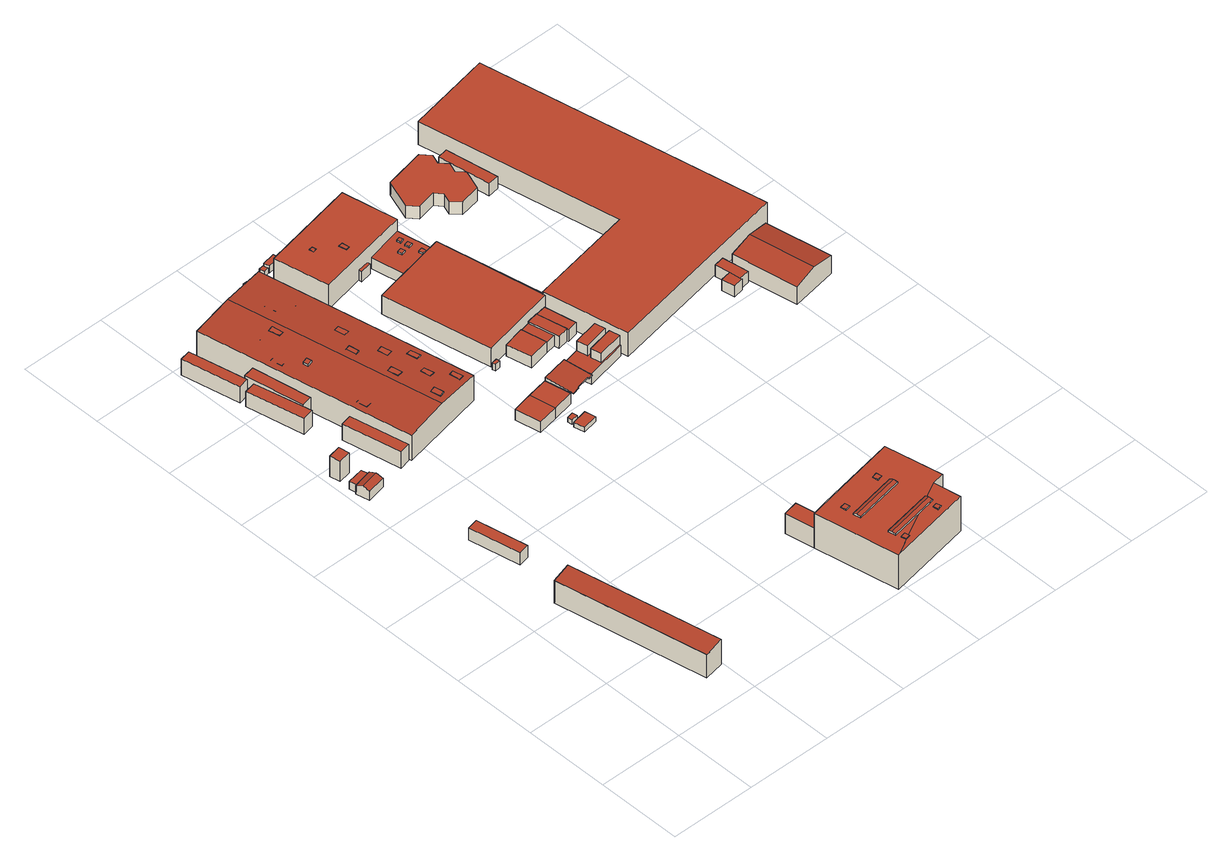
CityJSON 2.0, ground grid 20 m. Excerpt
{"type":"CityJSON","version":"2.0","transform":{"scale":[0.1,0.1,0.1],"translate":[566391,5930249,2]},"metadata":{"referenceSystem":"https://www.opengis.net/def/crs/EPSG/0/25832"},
"CityObjects":{
"building1":{"type":"Building","attributes":{"Grundfläche 2D":"163.954969","Grundhöhe NN":"2.799"},"geometry":[{"type":"Solid","lod":"3","boundaries":[[[[0,1,2]],[[3,0,2,4]],[[5,6,7,4,2,1]],[[7,8,3,4]],[[8,9,0,3]],[[9,5,1,0]],[[7,6,5,9,8]]]],"semantics":{"surfaces":[{"type":"RoofSurface"},{"type":"WallSurface"},{"type":"GroundSurface"}],"values":[[0,0,1,1,1,1,2]]}}]},
"building2":{"type":"Building","attributes":{"Grundfläche 2D":"29.963725","Grundhöhe NN":"3.074"},"geometry":[{"type":"Solid","lod":"3","boundaries":[[[[10,11,12,13]],[[14,15,13,12]],[[15,16,10,13]],[[16,17,11,10]],[[17,14,12,11]],[[17,16,15,14]]]],"semantics":{"surfaces":[{"type":"RoofSurface"},{"type":"WallSurface"},{"type":"GroundSurface"}],"values":[[0,1,1,1,1,2]]}}]},
"building3":{"type":"Building","attributes":{"Grundfläche 2D":"14.274710","Grundhöhe NN":"2.956"},"geometry":[{"type":"Solid","lod":"3","boundaries":[[[[18,19,20,21]],[[18,21,22,23,24]],[[19,18,24,25,26]],[[20,19,26,27]],[[22,21,20,27,28]],[[24,23,22,28,29,25]],[[29,28,27,26,25]]]],"semantics":{"surfaces":[{"type":"RoofSurface"},{"type":"WallSurface"},{"type":"GroundSurface"}],"values":[[0,0,1,1,1,1,2]]}}]},
"building4":{"type":"Building","attributes":{"Grundfläche 2D":"6.906641","Grundhöhe NN":"2.998"},"geometry":[{"type":"Solid","lod":"3","boundaries":[[[[30,31,32,33]],[[34,29,33,32]],[[29,35,30,33]],[[35,36,31,30]],[[36,34,32,31]],[[36,35,29,34]]]],"semantics":{"surfaces":[{"type":"RoofSurface"},{"type":"WallSurface"},{"type":"GroundSurface"}],"values":[[0,1,1,1,1,2]]}}]},
"building5":{"type":"Building","attributes":{"Grundfläche 2D":"7.332077","Grundhöhe NN":"3.027"},"geometry":[{"type":"Solid","lod":"3","boundaries":[[[[37,38,39,40]],[[38,37,41,42]],[[39,38,42,43]],[[40,39,43,44]],[[37,40,44,41]],[[42,41,44,43]]]],"semantics":{"surfaces":[{"type":"RoofSurface"},{"type":"WallSurface"},{"type":"GroundSurface"}],"values":[[0,1,1,1,1,2]]}}]},
"building6":{"type":"Building","attributes":{"Grundfläche 2D":"36.101370","Grundhöhe NN":"2.604"},"geometry":[{"type":"Solid","lod":"3","boundaries":[[[[45,46,47,48]],[[49,50,48,47]],[[50,51,45,48]],[[51,52,46,45]],[[52,49,47,46]],[[52,51,50,49]]]],"semantics":{"surfaces":[{"type":"RoofSurface"},{"type":"WallSurface"},{"type":"GroundSurface"}],"values":[[0,1,1,1,1,2]]}}]},
"building7":{"type":"Building","attributes":{"Grundfläche 2D":"36.167918","Grundhöhe NN":"2.604"},"geometry":[{"type":"Solid","lod":"3","boundaries":[[[[53,54,55,56]],[[57,58,56,55]],[[58,59,53,56]],[[59,60,54,53]],[[60,57,55,54]],[[60,59,58,57]]]],"semantics":{"surfaces":[{"type":"RoofSurface"},{"type":"WallSurface"},{"type":"GroundSurface"}],"values":[[0,1,1,1,1,2]]}}]},
"building8":{"type":"Building","attributes":{"Grundfläche 2D":"33.882240","Grundhöhe NN":"2.604"},"geometry":[{"type":"Solid","lod":"3","boundaries":[[[[61,62,63,64]],[[65,66,64,63]],[[66,67,61,64]],[[67,68,62,61]],[[68,65,63,62]],[[68,67,66,65]]]],"semantics":{"surfaces":[{"type":"RoofSurface"},{"type":"WallSurface"},{"type":"GroundSurface"}],"values":[[0,1,1,1,1,2]]}}]},
"building9":{"type":"Building","attributes":{"Grundfläche 2D":"35.402155","Grundhöhe NN":"2.604"},"geometry":[{"type":"Solid","lod":"3","boundaries":[[[[69,70,71,72]],[[73,74,72,71]],[[74,75,69,72]],[[75,76,70,69]],[[76,73,71,70]],[[76,75,74,73]]]],"semantics":{"surfaces":[{"type":"RoofSurface"},{"type":"WallSurface"},{"type":"GroundSurface"}],"values":[[0,1,1,1,1,2]]}}]},
"building10":{"type":"Building","attributes":{"Grundfläche 2D":"1029.479165","Grundhöhe NN":"2.604"},"children":["building10-1","building10-2","building10-3","building10-4","building10-5","building10-6","building10-7","building10-8","building10-9","building10-10","building10-11","building10-12","building10-13","building10-14","building10-15","building10-16"],"geometry":[{"type":"Solid","lod":"3","boundaries":[[[[77,78,79,80]],[[80,81,82,77]],[[83,84,85,86]],[[85,84,87,88]],[[86,85,88,89]],[[83,86,89,90]],[[79,78,91,92]],[[81,80,79,92,93]],[[82,81,93,94]],[[83,90,91,78,77,82,94,87,84]],[[87,94,93,92,91,90,89,88]]]],"semantics":{"surfaces":[{"type":"RoofSurface"},{"type":"WallSurface"},{"type":"GroundSurface"}],"values":[[0,0,0,1,1,1,1,1,1,1,2]]}}]},
"building10-1":{"type":"BuildingInstallation","parents":["building10"],"geometry":[{"type":"MultiSurface","lod":"3","boundaries":[[[95,96,97,98]],[[98,97,99,100]],[[95,98,100,101]],[[96,95,101,102]],[[97,96,102,99]]],"semantics":{"surfaces":[{"type":"RoofSurface"},{"type":"WallSurface"}],"values":[0,1,1,1,1]}}]},
"building10-2":{"type":"BuildingInstallation","parents":["building10"],"geometry":[{"type":"MultiSurface","lod":"3","boundaries":[[[103,104,105,106]]],"semantics":{"surfaces":[{"type":"RoofSurface"}],"values":[0]}}]},
"building10-3":{"type":"BuildingInstallation","parents":["building10"],"geometry":[{"type":"MultiSurface","lod":"3","boundaries":[[[107,108,109,110]],[[110,109,111]],[[111,112,107,110]],[[112,108,107]]],"semantics":{"surfaces":[{"type":"RoofSurface"},{"type":"WallSurface"}],"values":[0,1,1,1]}}]},
"building10-4":{"type":"BuildingInstallation","parents":["building10"],"geometry":[{"type":"MultiSurface","lod":"3","boundaries":[[[113,114,115,116]],[[116,115,117]],[[113,116,117,118]],[[114,113,118,119]],[[114,119,115]]],"semantics":{"surfaces":[{"type":"RoofSurface"},{"type":"WallSurface"}],"values":[0,1,1,1,1]}}]},
"building10-5":{"type":"BuildingInstallation","parents":["building10"],"geometry":[{"type":"MultiSurface","lod":"3","boundaries":[[[120,121,122,123]]],"semantics":{"surfaces":[{"type":"RoofSurface"}],"values":[0]}}]},
"building10-6":{"type":"BuildingInstallation","parents":["building10"],"geometry":[{"type":"MultiSurface","lod":"3","boundaries":[[[124,125,126,127]],[[126,128,127]],[[125,124,129]],[[126,125,129,128]]],"semantics":{"surfaces":[{"type":"RoofSurface"},{"type":"WallSurface"}],"values":[0,1,1,1]}}]},
"building10-7":{"type":"BuildingInstallation","parents":["building10"],"geometry":[{"type":"MultiSurface","lod":"3","boundaries":[[[130,131,132,133]]],"semantics":{"surfaces":[{"type":"RoofSurface"}],"values":[0]}}]},
"building10-8":{"type":"BuildingInstallation","parents":["building10"],"geometry":[{"type":"MultiSurface","lod":"3","boundaries":[[[134,135,136,137]],[[137,136,138,139]],[[134,137,139,140]],[[135,134,140,141]],[[136,135,141,138]]],"semantics":{"surfaces":[{"type":"RoofSurface"},{"type":"WallSurface"}],"values":[0,1,1,1,1]}}]},
"building10-9":{"type":"BuildingInstallation","parents":["building10"],"geometry":[{"type":"MultiSurface","lod":"3","boundaries":[[[142,143,144,145]]],"semantics":{"surfaces":[{"type":"RoofSurface"}],"values":[0]}}]},
"building10-10":{"type":"BuildingInstallation","parents":["building10"],"geometry":[{"type":"MultiSurface","lod":"3","boundaries":[[[146,147,148,149,150]],[[149,151,150]],[[147,152,148]],[[149,148,152,151]]],"semantics":{"surfaces":[{"type":"RoofSurface"},{"type":"WallSurface"}],"values":[0,1,1,1]}}]},
"building10-11":{"type":"BuildingInstallation","parents":["building10"],"geometry":[{"type":"MultiSurface","lod":"3","boundaries":[[[153,154,155,156]],[[155,154,157,158]],[[156,155,158,159]],[[153,156,159,160]],[[154,153,160,157]]],"semantics":{"surfaces":[{"type":"RoofSurface"},{"type":"WallSurface"}],"values":[0,1,1,1,1]}}]},
"building10-12":{"type":"BuildingInstallation","parents":["building10"],"geometry":[{"type":"MultiSurface","lod":"3","boundaries":[[[161,162,163,164]],[[164,163,165,166]],[[163,162,167,165]],[[161,164,166,168]],[[162,161,168,167]]],"semantics":{"surfaces":[{"type":"RoofSurface"},{"type":"WallSurface"}],"values":[0,1,1,1,1]}}]},
"building10-13":{"type":"BuildingInstallation","parents":["building10"],"geometry":[{"type":"MultiSurface","lod":"3","boundaries":[[[169,170,171,172]],[[172,171,173,174]],[[174,175,169,172]],[[175,176,170,169]],[[171,170,176,173]]],"semantics":{"surfaces":[{"type":"RoofSurface"},{"type":"WallSurface"}],"values":[0,1,1,1,1]}}]},
"building10-14":{"type":"BuildingInstallation","parents":["building10"],"geometry":[{"type":"MultiSurface","lod":"3","boundaries":[[[177,178,179,180]],[[180,179,181,182]],[[177,180,182,183]],[[178,177,183,184]],[[179,178,184,181]]],"semantics":{"surfaces":[{"type":"RoofSurface"},{"type":"WallSurface"}],"values":[0,1,1,1,1]}}]},
"building10-15":{"type":"BuildingInstallation","parents":["building10"],"geometry":[{"type":"MultiSurface","lod":"3","boundaries":[[[185,186,187,188]],[[187,189,188]],[[185,188,189,190]],[[185,190,186]]],"semantics":{"surfaces":[{"type":"RoofSurface"},{"type":"WallSurface"}],"values":[0,1,1,1]}}]},
"building10-16":{"type":"BuildingInstallation","parents":["building10"],"geometry":[{"type":"MultiSurface","lod":"3","boundaries":[[[191,192,193]],[[194,192,191,195]],[[195,196,194]]],"semantics":{"surfaces":[{"type":"WallSurface"}],"values":[0,0,0]}}]},
"building11":{"type":"Building","attributes":{"Grundfläche 2D":"23.888834","Grundhöhe NN":"2.985"},"geometry":[{"type":"Solid","lod":"3","boundaries":[[[[197,198,199,200]],[[201,202,200,199]],[[202,203,197,200]],[[203,204,198,197]],[[204,201,199,198]],[[204,203,202,201]]]],"semantics":{"surfaces":[{"type":"RoofSurface"},{"type":"WallSurface"},{"type":"GroundSurface"}],"values":[[0,1,1,1,1,2]]}}]},
"building12":{"type":"Building","attributes":{"Grundfläche 2D":"1.663565","Grundhöhe NN":"2.863"},"geometry":[{"type":"Solid","lod":"3","boundaries":[[[[205,206,207,208]],[[209,210,208,207]],[[210,211,205,208]],[[211,212,206,205]],[[212,209,207,206]],[[212,211,210,209]]]],"semantics":{"surfaces":[{"type":"RoofSurface"},{"type":"WallSurface"},{"type":"GroundSurface"}],"values":[[0,1,1,1,1,2]]}}]},
"building13":{"type":"Building","attributes":{"Grundfläche 2D":"9.283950","Grundhöhe NN":"2.855"},"geometry":[{"type":"Solid","lod":"3","boundaries":[[[[213,214,215,216]],[[217,218,216,215]],[[218,219,213,216]],[[219,220,214,213]],[[220,217,215,214]],[[220,219,218,217]]]],"semantics":{"surfaces":[{"type":"RoofSurface"},{"type":"WallSurface"},{"type":"GroundSurface"}],"values":[[0,1,1,1,1,2]]}}]},
"building14":{"type":"Building","attributes":{"Grundfläche 2D":"1.252163","Grundhöhe NN":"2.671"},"geometry":[{"type":"Solid","lod":"3","boundaries":[[[[221,222,223,224]],[[225,226,224,223]],[[226,227,221,224]],[[227,228,222,221]],[[228,225,223,222]],[[228,227,226,225]]]],"semantics":{"surfaces":[{"type":"RoofSurface"},{"type":"WallSurface"},{"type":"GroundSurface"}],"values":[[0,1,1,1,1,2]]}}]},
"building15":{"type":"Building","attributes":{"Grundfläche 2D":"1.169223","Grundhöhe NN":"2.600"},"geometry":[{"type":"Solid","lod":"3","boundaries":[[[[229,230,231,232]],[[233,234,232,231]],[[234,235,229,232]],[[235,236,230,229]],[[236,233,231,230]],[[236,235,234,233]]]],"semantics":{"surfaces":[{"type":"RoofSurface"},{"type":"WallSurface"},{"type":"GroundSurface"}],"values":[[0,1,1,1,1,2]]}}]},
"building16":{"type":"Building","attributes":{"Grundfläche 2D":"441.530695","Grundhöhe NN":"2.998"},"children":["building16-1","building16-2","building16-3","building16-4"],"geometry":[{"type":"Solid","lod":"3","boundaries":[[[[237,238,239,240,241]],[[242,243,244,237,241]],[[245,246,247,248]],[[247,249,250,251,252,253,248]],[[254,255,256,257,258,259,260,261]],[[262,254,261,260,259,263,264,265,257,256,266,267,268],[269,270,271,272,273,274,275,276,277]],[[269,277,239,238,270]],[[277,276,275,274,273,243,242,241,240,239]],[[272,271,244,243,273]],[[244,271,270,238,237]],[[258,246,245,263,259]],[[250,249,247,246,258,257,265,251]],[[265,264,252,251]],[[253,252,264,263,245,248]],[[255,254,278,279]],[[256,255,279,280]],[[266,256,280,281]],[[267,266,281,282]],[[262,268,267,282,201]],[[254,262,201,278]],[[201,282,281,280,279,278]]]],"semantics":{"surfaces":[{"type":"RoofSurface"},{"type":"WallSurface"},{"type":"GroundSurface"}],"values":[[0,0,0,0,0,0,1,1,1,1,1,1,1,1,1,1,1,1,1,1,2]]}}]},
"building16-1":{"type":"BuildingInstallation","parents":["building16"],"geometry":[{"type":"MultiSurface","lod":"3","boundaries":[[[283,284,285,286]],[[286,285,287,288]],[[283,286,288,289]],[[284,283,289,290]],[[285,284,290,287]]],"semantics":{"surfaces":[{"type":"RoofSurface"},{"type":"WallSurface"}],"values":[0,1,1,1,1]}}]},
"building16-2":{"type":"BuildingInstallation","parents":["building16"],"geometry":[{"type":"MultiSurface","lod":"3","boundaries":[[[291,292,293,294]],[[294,293,295,296]],[[291,294,296,297]],[[292,291,297,298]],[[293,292,298,295]]],"semantics":{"surfaces":[{"type":"RoofSurface"},{"type":"WallSurface"}],"values":[0,1,1,1,1]}}]},
"building16-3":{"type":"BuildingInstallation","parents":["building16"],"geometry":[{"type":"MultiSurface","lod":"3","boundaries":[[[299,300,301,302,303]],[[304,261,305,301,300,299]],[[260,306,302,301,305]],[[306,307,303,302]],[[307,304,299,303]]],"semantics":{"surfaces":[{"type":"RoofSurface"},{"type":"WallSurface"}],"values":[0,1,1,1,1]}}]},
"building16-4":{"type":"BuildingInstallation","parents":["building16"],"geometry":[{"type":"MultiSurface","lod":"3","boundaries":[[[308,309,310,311]],[[311,310,312,313]],[[308,311,313,314]],[[309,308,314,315]],[[310,309,315,312]]],"semantics":{"surfaces":[{"type":"RoofSurface"},{"type":"WallSurface"}],"values":[0,1,1,1,1]}}]},
"building17":{"type":"Building","attributes":{"Grundfläche 2D":"1.035896","Grundhöhe NN":"2.637"},"geometry":[{"type":"Solid","lod":"3","boundaries":[[[[316,317,318,319]],[[320,321,319,318]],[[321,322,316,319]],[[322,323,317,316]],[[323,320,318,317]],[[323,322,321,320]]]],"semantics":{"surfaces":[{"type":"RoofSurface"},{"type":"WallSurface"},{"type":"GroundSurface"}],"values":[[0,1,1,1,1,2]]}}]},
"building18":{"type":"Building","attributes":{"Grundfläche 2D":"1.373852","Grundhöhe NN":"2.608"},"geometry":[{"type":"Solid","lod":"3","boundaries":[[[[324,325,326,327]],[[328,329,327,326]],[[329,330,324,327]],[[330,331,325,324]],[[331,328,326,325]],[[331,330,329,328]]]],"semantics":{"surfaces":[{"type":"RoofSurface"},{"type":"WallSurface"},{"type":"GroundSurface"}],"values":[[0,1,1,1,1,2]]}}]},
"building19":{"type":"Building","attributes":{"Grundfläche 2D":"119.204810","Grundhöhe NN":"2.753"},"children":["building19-1"],"geometry":[{"type":"Solid","lod":"3","boundaries":[[[[332,333,334,335]],[[336,337,338,339]],[[340,341,342,343,344,345,346,347,348,349]],[[350,351,352,353]],[[352,354,355,353]],[[335,334,347,346]],[[346,356,332,335]],[[356,348,333,332]],[[348,347,334,333]],[[343,342,337,336]],[[342,345,338,337]],[[345,344,339,338]],[[344,343,336,339]],[[349,348,356,357,358]],[[340,349,358,359]],[[341,340,359,360]],[[361,345,342,341,360,362]],[[356,346,363,357]],[[346,345,361,363]],[[350,353,364,365]],[[351,350,365,366]],[[352,351,366,367]],[[353,355,368,364]],[[354,352,367,369]],[[355,354,369,368]],[[362,360,359,358,357,363,361]],[[369,367,366,365,364,368]]]],"semantics":{"surfaces":[{"type":"RoofSurface"},{"type":"WallSurface"},{"type":"GroundSurface"}],"values":[[0,0,0,0,0,1,1,1,1,1,1,1,1,1,1,1,1,1,1,1,1,1,1,1,1,2,2]]}}]},
"building19-1":{"type":"BuildingInstallation","parents":["building19"],"geometry":[{"type":"MultiSurface","lod":"3","boundaries":[[[370,371,372,373,374,375,376,377]],[[378,379,373,372]],[[379,380,374,373]],[[380,381,375,374]],[[381,382,376,375]],[[382,383,377,376]],[[383,384,370,377]],[[384,385,371,370]],[[385,378,372,371]],[[381,380,379,378,385,384,383,382]]],"semantics":{"surfaces":[{"type":"RoofSurface"},{"type":"WallSurface"},{"type":"OuterCeilingSurface"}],"values":[0,1,1,1,1,1,1,1,1,2]}}]},
"building20":{"type":"Building","attributes":{"Grundfläche 2D":"4.207675","Grundhöhe NN":"2.624"},"geometry":[{"type":"Solid","lod":"3","boundaries":[[[[386,387,388,389]],[[390,391,389,388]],[[391,392,386,389]],[[392,393,387,386]],[[393,390,388,387]],[[393,392,391,390]]]],"semantics":{"surfaces":[{"type":"RoofSurface"},{"type":"WallSurface"},{"type":"GroundSurface"}],"values":[[0,1,1,1,1,2]]}}]},
"building21":{"type":"Building","attributes":{"Grundfläche 2D":"911.780024","Grundhöhe NN":"2.637"},"children":["building21-1","building21-2","building21-3","building21-4","building21-5","building21-6"],"geometry":[{"type":"Solid","lod":"3","boundaries":[[[[394,395,396,397]],[[398,399,400,401]],[[402,403,404]],[[405,406,404,403,407,408]],[[409,410,411,412]],[[413,414,415,416]],[[417,418,419,420,421,422]],[[423,424,425,426]],[[427,428,429,430,431]],[[432,433,434,435]],[[434,433,436,437]],[[404,406,438,439]],[[402,404,439,440]],[[403,402,440,441]],[[442,443,408,407,403,441,444,401,400]],[[405,408,443,445]],[[406,405,445,438]],[[396,395,446,447]],[[411,410,448,449,399,398,397,396,447,450]],[[397,398,451,452,394]],[[415,453,446,395,394,452,454,416]],[[412,411,450,455]],[[409,412,455,456]],[[410,409,456,448]],[[398,401,444,451]],[[400,399,449,442]],[[413,416,454,457]],[[414,413,457,458]],[[415,414,458,453]],[[417,422,459,460]],[[418,417,460,461]],[[419,418,461,462]],[[420,419,462,463]],[[425,464,465,435,426]],[[426,435,434,423]],[[423,434,437,466,424]],[[425,424,466,464]],[[428,427,431,467,459,422,421]],[[429,428,421,420,463]],[[429,463,436,433,430]],[[468,467,431,430,433,432]],[[432,435,465,468]],[[443,442,449,448,456,455,450,447,446,453,458,457,454,452,451,444,441,440,439,438,445]],[[466,437,436,463,462,461,460,459,467,468,465,464]]]],"semantics":{"surfaces":[{"type":"RoofSurface"},{"type":"WallSurface"},{"type":"GroundSurface"}],"values":[[0,0,0,0,0,0,0,0,0,0,1,1,1,1,1,1,1,1,1,1,1,1,1,1,1,1,1,1,1,1,1,1,1,1,1,1,1,1,1,1,1,1,2,2]]}}]},
"building21-1":{"type":"BuildingInstallation","parents":["building21"],"geometry":[{"type":"MultiSurface","lod":"3","boundaries":[[[469,470,471,472]],[[472,471,473,474]],[[474,475,469,472]],[[470,469,475,476]],[[476,473,471,470]]],"semantics":{"surfaces":[{"type":"RoofSurface"},{"type":"WallSurface"}],"values":[0,1,1,1,1]}}]},
"building21-2":{"type":"BuildingInstallation","parents":["building21"],"geometry":[{"type":"MultiSurface","lod":"3","boundaries":[[[477,478,479,480]],[[480,479,481,482]],[[482,483,477,480]],[[478,477,483,484]],[[484,481,479,478]]],"semantics":{"surfaces":[{"type":"RoofSurface"},{"type":"WallSurface"}],"values":[0,1,1,1,1]}}]},
"building21-3":{"type":"BuildingInstallation","parents":["building21"],"geometry":[{"type":"MultiSurface","lod":"3","boundaries":[[[485,486,487,488]],[[489,490,488,487]],[[488,490,491,485]],[[486,485,491,492]],[[492,489,487,486]]],"semantics":{"surfaces":[{"type":"RoofSurface"},{"type":"WallSurface"}],"values":[0,1,1,1,1]}}]},
"building21-4":{"type":"BuildingInstallation","parents":["building21"],"geometry":[{"type":"MultiSurface","lod":"3","boundaries":[[[493,494,495,496]],[[496,495,497,498]],[[493,496,498,499]],[[494,493,499,500]],[[495,494,500,497]]],"semantics":{"surfaces":[{"type":"RoofSurface"},{"type":"WallSurface"}],"values":[0,1,1,1,1]}}]},
"building21-5":{"type":"BuildingInstallation","parents":["building21"],"geometry":[{"type":"MultiSurface","lod":"3","boundaries":[[[501,502,503,504]],[[504,503,505,506]],[[506,507,501,504]],[[507,508,502,501]],[[503,502,508,505]]],"semantics":{"surfaces":[{"type":"RoofSurface"},{"type":"WallSurface"}],"values":[0,1,1,1,1]}}]},
"building21-6":{"type":"BuildingInstallation","parents":["building21"],"geometry":[{"type":"MultiSurface","lod":"3","boundaries":[[[509,510,511,512]],[[512,511,513,514]],[[509,512,514,515]],[[510,509,515,516]],[[511,510,516,513]]],"semantics":{"surfaces":[{"type":"RoofSurface"},{"type":"WallSurface"}],"values":[0,1,1,1,1]}}]},
"building22":{"type":"Building","attributes":{"Grundfläche 2D":"145.196304","Grundhöhe NN":"2.650"},"geometry":[{"type":"Solid","lod":"3","boundaries":[[[[517,518,519,520,521,522,523,524,525,526,527,528,529,530]],[[531,532,522,521]],[[532,533,523,522]],[[533,534,524,523]],[[534,535,525,524]],[[535,536,526,525]],[[536,537,527,526]],[[537,538,528,527]],[[538,539,529,528]],[[539,540,530,529]],[[540,541,517,530]],[[541,542,518,517]],[[542,543,519,518]],[[543,544,520,519]],[[544,531,521,520]],[[538,537,536,535,534,533,532,531,544,543,542,541,540,539]]]],"semantics":{"surfaces":[{"type":"RoofSurface"},{"type":"WallSurface"},{"type":"GroundSurface"}],"values":[[0,1,1,1,1,1,1,1,1,1,1,1,1,1,1,2]]}}]},
"building23":{"type":"Building","attributes":{"Grundfläche 2D":"22.317031","Grundhöhe NN":"2.536"},"geometry":[{"type":"Solid","lod":"3","boundaries":[[[[545,546,547,548,549]],[[550,551,552,546,545]],[[547,546,553,554]],[[548,547,554,555]],[[549,548,555,556]],[[545,549,556,557]],[[552,551,558,559]],[[552,559,553,546]],[[550,545,557,560]],[[551,550,560,558]],[[555,554,553,559,558,560,557,556]]]],"semantics":{"surfaces":[{"type":"RoofSurface"},{"type":"WallSurface"},{"type":"GroundSurface"}],"values":[[0,0,1,1,1,1,1,1,1,1,2]]}}]},
"building24":{"type":"Building","attributes":{"Grundfläche 2D":"30.228030","Grundhöhe NN":"2.650"},"geometry":[{"type":"Solid","lod":"3","boundaries":[[[[561,562,563,564]],[[565,566,564,563]],[[566,567,561,564]],[[567,568,562,561]],[[568,565,563,562]],[[568,567,566,565]]]],"semantics":{"surfaces":[{"type":"RoofSurface"},{"type":"WallSurface"},{"type":"GroundSurface"}],"values":[[0,1,1,1,1,2]]}}]},
"building25":{"type":"Building","attributes":{"Grundfläche 2D":"1850.860276","Grundhöhe NN":"2.536"},"children":["building25-1","building25-2"],"geometry":[{"type":"Solid","lod":"3","boundaries":[[[[569,570,571,572,573,574,575]],[[572,571,576,577]],[[573,572,577,578]],[[574,573,578,579]],[[579,580,575,574]],[[581,570,569,575,580,582]],[[571,570,581,576]],[[580,579,578,577,576,581,582]]]],"semantics":{"surfaces":[{"type":"RoofSurface"},{"type":"WallSurface"},{"type":"GroundSurface"}],"values":[[0,1,1,1,1,1,1,2]]}}]},
"building25-1":{"type":"BuildingInstallation","parents":["building25"],"geometry":[{"type":"MultiSurface","lod":"3","boundaries":[[[583,584,585,586]]],"semantics":{"surfaces":[{"type":"RoofSurface"}],"values":[0]}}]},
"building25-2":{"type":"BuildingInstallation","parents":["building25"],"geometry":[{"type":"MultiSurface","lod":"3","boundaries":[[[587,588,589,590]]],"semantics":{"surfaces":[{"type":"RoofSurface"}],"values":[0]}}]},
"building26":{"type":"Building","attributes":{"Grundfläche 2D":"166.884471","Grundhöhe NN":"2.653"},"geometry":[{"type":"Solid","lod":"3","boundaries":[[[[591,592,593,594,595]],[[596,591,595,597]],[[597,595,594,593,598,599]],[[596,597,599,600]],[[592,591,596,600,601]],[[593,592,601,598]],[[599,598,601,600]]]],"semantics":{"surfaces":[{"type":"RoofSurface"},{"type":"WallSurface"},{"type":"GroundSurface"}],"values":[[0,0,1,1,1,1,2]]}}]}
},
"vertices":[
[81,429,67],[148,78,67],[149,78,67],[125,438,73],[194,86,73],[148,78,8],[149,78,8],[194,86,8],[125,438,8],[81,429,8],
[130,554,42],[107,673,42],[82,668,42],[105,549,42],[82,668,11],[105,549,11],[130,554,11],[107,673,11],
[19,893,39],[22,878,33],[66,887,33],[62,903,39],[59,919,33],[57,918,33],[15,909,33],[15,909,10],[22,878,10],[66,887,10],[59,919,10],[57,918,10],
[53,935,30],[15,928,30],[19,910,30],[57,918,30],[19,910,10],[53,935,10],[15,928,10],
[13,979,63],[17,955,63],[46,960,63],[42,985,63],[13,979,10],[17,955,10],[46,960,10],[42,985,10],
[60,1239,45],[34,1234,45],[61,1101,48],[87,1106,48],[61,1101,6],[87,1106,6],[60,1239,6],[34,1234,6],
[128,1045,48],[103,1040,48],[130,905,48],[156,911,48],[130,905,6],[156,911,6],[128,1045,6],[103,1040,6],
[30,1388,47],[6,1383,47],[33,1249,48],[57,1254,48],[33,1249,6],[57,1254,6],[30,1388,6],[6,1383,6],
[110,1134,48],[86,1270,49],[61,1265,49],[85,1129,48],[61,1265,6],[85,1129,6],[110,1134,6],[86,1270,6],
[163,1420,77],[63,1400,72],[159,907,72],[259,927,77],[360,947,72],[263,1439,72],[143,1416,41],[168,1420,41],[166,1430,41],[141,1425,41],[168,1420,6],[166,1430,6],[141,1425,6],[143,1416,6],[63,1400,6],[159,907,6],[360,947,6],[263,1439,6],
[339,982,74],[328,979,74],[332,955,74],[344,958,74],[332,955,73],[344,958,72],[339,982,72],[328,979,73],
[246,1319,74],[239,1318,74],[243,1295,74],[251,1296,74],
[265,1222,75],[254,1219,75],[258,1196,75],[270,1198,75],[270,1198,74],[265,1222,74],
[282,947,80],[278,969,80],[266,967,77],[271,944,77],[271,944,76],[282,947,76],[278,969,76],
[196,1055,75],[200,1032,75],[204,1033,75],[199,1056,75],
[159,1048,73],[147,1046,73],[151,1022,73],[163,1024,73],[151,1022,72],[147,1046,72],
[201,1333,76],[206,1333,76],[201,1357,76],[196,1356,76],
[157,1195,80],[145,1192,80],[147,1180,80],[159,1183,80],[147,1180,74],[159,1183,75],[157,1195,75],[145,1192,74],
[125,1296,74],[129,1272,74],[136,1273,74],[131,1297,74],
[172,1306,77],[171,1306,77],[160,1303,77],[165,1278,77],[176,1280,77],[165,1278,76],[160,1303,76],
[286,1124,75],[273,1121,75],[278,1098,75],[291,1101,75],[273,1121,74],[278,1098,74],[291,1101,74],[286,1124,74],
[304,1025,75],[293,1023,75],[297,1000,75],[309,1002,75],[297,1000,74],[309,1002,74],[293,1023,74],[304,1025,74],
[320,1079,74],[308,1077,74],[313,1053,74],[325,1056,74],[313,1053,73],[325,1056,72],[320,1079,72],[308,1077,73],
[259,1068,78],[247,1065,78],[251,1041,78],[264,1043,78],[251,1041,77],[264,1043,76],[259,1068,76],[247,1065,77],
[240,1165,79],[230,1164,76],[235,1140,76],[244,1142,79],[244,1142,76],[240,1165,76],
[108,1243,72],[108,1243,73],[114,1244,73],[113,1217,73],[113,1217,72],[119,1219,73],
[567,273,62],[533,266,62],[545,199,62],[580,206,62],[545,199,10],[580,206,10],[567,273,10],[533,266,10],
[462,781,21],[447,778,21],[449,767,21],[464,770,21],[449,767,9],[464,770,9],[462,781,9],[447,778,9],
[482,767,21],[446,760,21],[451,735,21],[487,742,21],[451,735,9],[487,742,9],[482,767,9],[446,760,9],
[256,1460,21],[258,1448,21],[268,1451,21],[266,1462,21],[268,1451,7],[266,1462,7],[256,1460,7],[258,1448,7],
[265,1475,21],[255,1474,21],[257,1462,21],[267,1464,21],[257,1462,6],[267,1464,6],[265,1475,6],[255,1474,6],
[599,136,106],[600,128,103],[718,150,103],[717,154,105],[716,158,106],[715,162,105],[714,167,103],[597,145,103],[616,47,103],[733,69,103],[731,77,106],[614,55,106],[731,81,105],[730,82,104],[730,86,103],[612,64,103],[613,59,105],[582,3,100],[780,41,100],[768,103,101],[730,82,101],[733,69,101],[689,60,101],[632,30,100],[623,25,100],[545,199,99],[616,47,100],[612,64,100],[730,86,101],[797,108,101],[772,242,99],[580,206,99],[691,145,100],[600,128,100],[597,145,100],[667,158,100],[714,167,100],[715,162,100],[716,158,100],[717,154,100],[718,150,100],[582,3,10],[780,41,10],[768,103,10],[797,108,10],[772,242,10],
[732,57,102],[721,55,102],[723,43,102],[734,46,102],[723,43,100],[734,46,100],[732,57,101],[721,55,101],
[707,197,102],[695,194,102],[697,182,102],[709,185,102],[697,182,100],[709,185,100],[707,197,100],[695,194,100],
[622,25,102],[623,25,102],[633,27,102],[631,39,102],[619,36,102],[622,25,100],[633,27,100],[631,39,100],[619,36,100],
[605,177,102],[593,175,102],[595,163,102],[607,165,102],[595,163,100],[607,165,100],[605,177,100],[593,175,100],
[459,988,23],[446,986,23],[448,978,23],[460,980,23],[448,978,6],[460,980,6],[459,988,6],[446,986,6],
[318,1486,20],[307,1484,20],[310,1472,20],[321,1474,20],[310,1472,6],[321,1474,6],[318,1486,6],[307,1484,6],
[636,902,61],[577,890,61],[582,865,61],[641,878,61],[588,833,60],[648,846,60],[643,869,60],[583,857,60],[553,823,36],[648,843,36],[648,846,36],[588,833,36],[583,857,36],[643,869,36],[641,878,36],[582,865,36],[577,890,36],[540,882,36],[487,811,35],[475,871,35],[427,862,35],[438,802,35],[379,852,35],[390,793,35],[636,902,36],[636,902,8],[540,882,8],[553,823,8],[648,843,8],[643,869,8],[648,846,8],[641,878,8],[438,802,8],[487,811,8],[475,871,8],[427,862,8],[390,793,8],[379,852,8],
[552,821,35],[539,885,40],[478,873,41],[491,808,35],[509,812,35],[508,815,35],[541,821,35],[542,819,35],[478,873,33],[491,808,33],[509,812,33],[508,815,33],[541,821,33],[542,819,33],[552,821,33],[539,885,33],
[351,1492,24],[321,1487,24],[324,1473,24],[353,1478,24],[324,1473,6],[353,1478,6],[351,1492,6],[321,1487,6],
[532,1492,69],[311,1448,69],[336,1322,69],[557,1366,69],[557,1366,38],[473,1349,35],[490,1260,35],[574,1277,38],[624,1031,59],[576,1277,59],[622,1031,59],[449,992,54],[623,1025,59],[574,1277,59],[400,1243,54],[461,1339,32],[460,1347,32],[433,1342,32],[434,1334,32],[433,1484,32],[405,1478,32],[407,1467,32],[435,1473,32],[605,942,36],[630,947,36],[616,1020,36],[591,1016,36],[605,946,36],[604,945,36],[541,1006,35],[491,995,35],[504,937,35],[553,947,35],[604,945,37],[605,946,37],[591,1016,37],[565,1011,37],[579,941,37],[577,952,33],[565,1011,33],[541,1006,33],[553,947,33],[565,1011,6],[541,1006,6],[623,1025,6],[622,1031,6],[624,1031,6],[576,1277,6],[490,1260,6],[400,1243,6],[574,1277,6],[449,992,6],[311,1448,6],[336,1322,6],[460,1347,6],[473,1349,6],[433,1342,6],[557,1366,6],[532,1492,6],[407,1467,6],[435,1473,6],[434,1334,6],[461,1339,6],[433,1484,6],[405,1478,6],[604,945,6],[605,942,6],[630,947,6],[616,1020,6],[591,1016,6],[504,937,6],[553,947,6],[491,995,6],[579,941,6],[577,952,6],
[385,1420,70],[376,1419,70],[378,1409,70],[387,1411,70],[378,1409,69],[387,1411,69],[385,1420,69],[376,1419,69],
[434,1389,70],[424,1387,70],[428,1370,70],[437,1372,70],[428,1370,69],[437,1372,69],[434,1389,69],[424,1387,69],
[556,1297,41],[546,1295,41],[549,1285,41],[558,1287,41],[549,1285,37],[558,1287,37],[556,1297,37],[546,1295,37],
[546,1348,41],[537,1346,41],[539,1337,41],[548,1339,41],[539,1337,37],[548,1339,37],[546,1348,37],[537,1346,37],
[527,1324,41],[517,1322,41],[519,1312,41],[529,1314,41],[519,1312,36],[529,1314,37],[527,1324,37],[517,1322,36],
[550,1329,41],[540,1327,41],[542,1317,41],[552,1319,41],[542,1317,37],[552,1319,37],[550,1329,37],[540,1327,37],
[734,1492,39],[641,1473,39],[618,1406,39],[635,1386,39],[680,1395,39],[693,1379,39],[686,1357,39],[703,1338,39],[750,1347,39],[766,1394,39],[751,1411,39],[759,1433,39],[743,1450,39],[751,1472,39],[680,1395,6],[693,1379,6],[686,1357,6],[703,1338,6],[750,1347,6],[766,1394,6],[751,1411,6],[759,1433,6],[743,1450,6],[751,1472,6],[734,1492,6],[641,1473,6],[618,1406,6],[635,1386,6],
[944,823,34],[940,849,34],[916,845,34],[921,815,34],[945,819,34],[968,827,34],[958,887,34],[934,883,34],[940,849,5],[916,845,5],[921,815,5],[945,819,5],[944,823,5],[958,887,5],[934,883,5],[968,827,5],
[781,1466,38],[757,1462,38],[776,1341,38],[801,1345,38],[776,1341,6],[801,1345,6],[781,1466,6],[757,1462,6],
[624,1031,66],[622,1031,66],[660,834,66],[1103,917,66],[974,1577,66],[777,1539,66],[867,1076,66],[660,834,5],[1103,917,5],[974,1577,5],[777,1539,5],[867,1076,5],[622,1031,5],[624,1031,5],
[724,888,66],[704,884,66],[706,874,66],[725,877,66],
[751,893,66],[731,889,66],[733,879,66],[753,883,66],
[1019,877,63],[965,868,53],[992,716,53],[994,716,54],[1046,726,63],[1071,887,53],[1099,735,53],[992,716,7],[1099,735,7],[1071,887,7],[965,868,7]
]}
